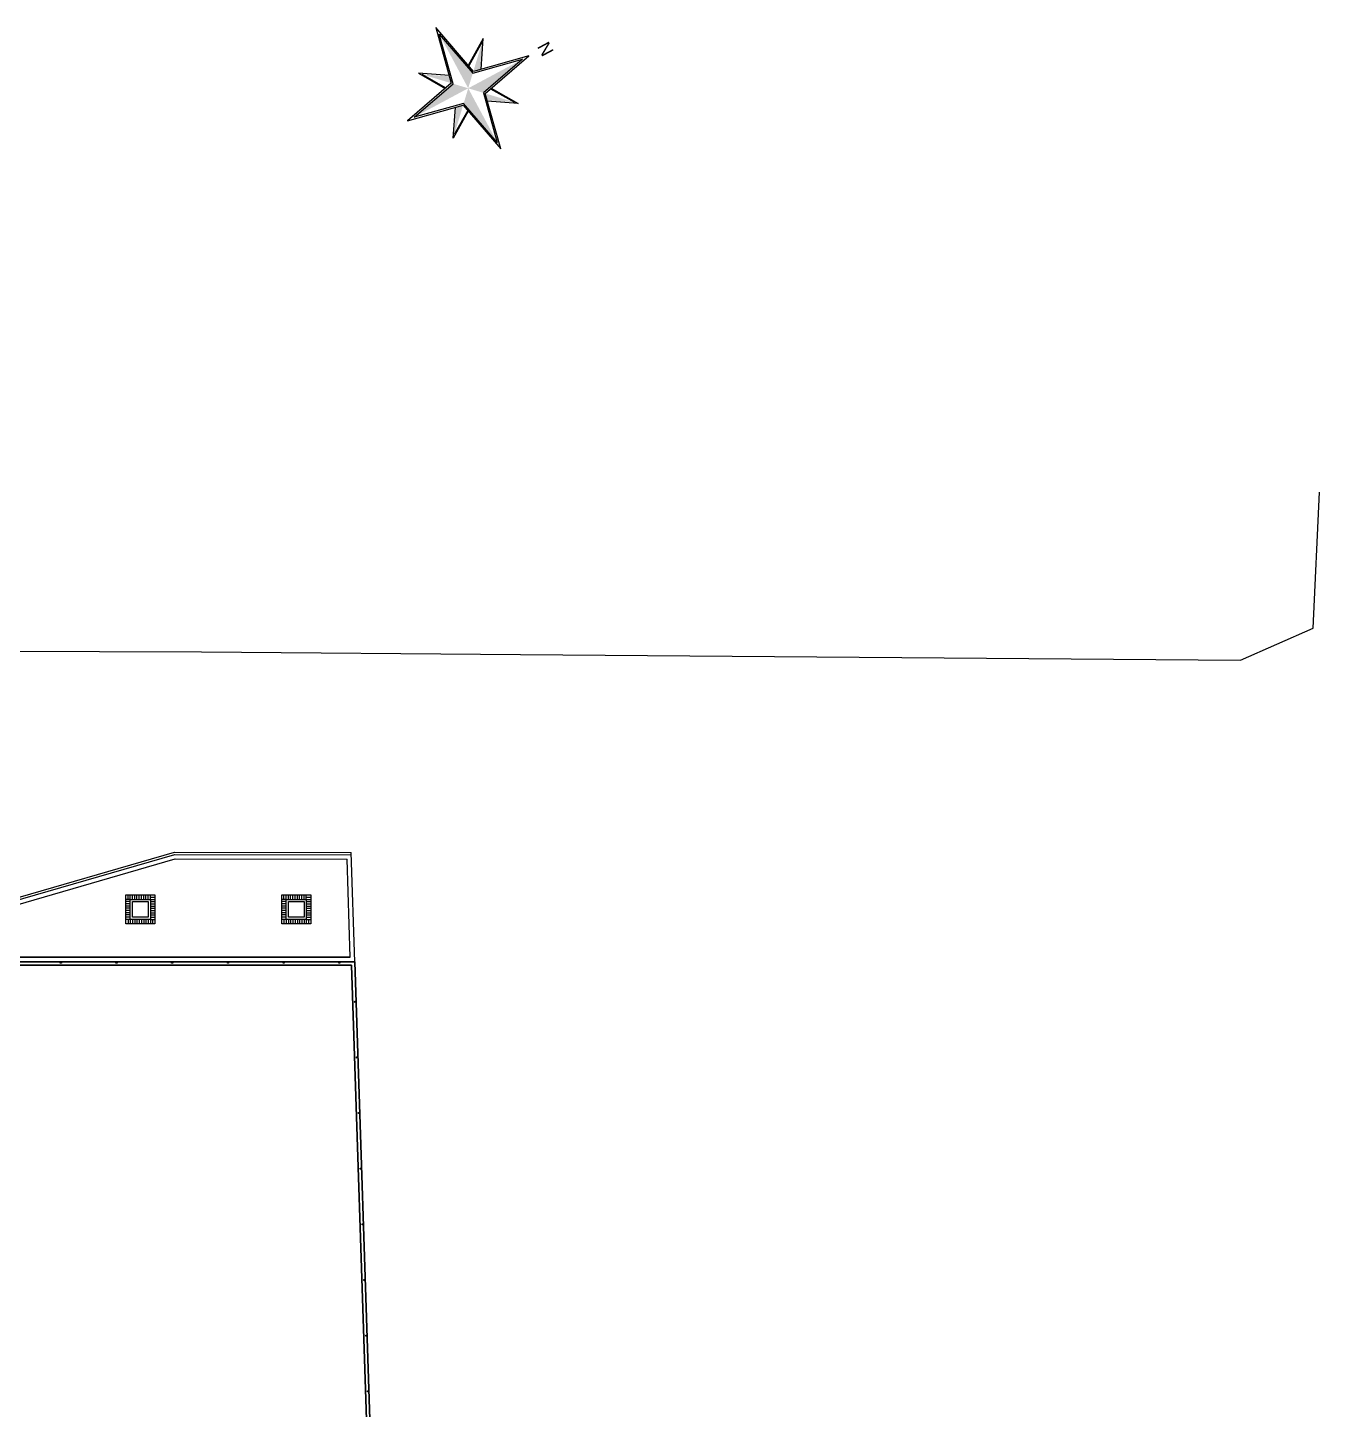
# Model space of a CAD drawing. Header units: inches. Extents: x 542787 to 543192, y 9574025 to 9574373.
# Drawn here: x 543128.7 to 543186.7, y 9574119.4 to 9574181.5 of the extents above; entities that cross this region are included whole.
import ezdxf

# ---------------------------------------------------------------- set-up
doc = ezdxf.new("R2010")
doc.units = ezdxf.units.IN
doc.header["$MEASUREMENT"] = 0
doc.linetypes.add('CONTINUO', pattern=[0])
doc.layers.add('I-ARQ', color=8, linetype='Continuous')
doc.styles.add('TOPO2', font='arial.ttf')

# ---------------------------------------------------------------- blocks, each defined once
blk = doc.blocks.new('MARACANAÚ')
at = {"layer": 'I-ARQ', "linetype": 'CONTINUO'}
for p, q in [((543184.635, 9574234.223), (543178.533, 9574234.508)), ((543186.078, 9574230.967), (543184.635, 9574234.223)), ((543185.824, 9574198.63), (543186.078, 9574230.967)), ((543185.698, 9574184.319), (543185.824, 9574198.63)), ((543194.7, 9574183.096), (543194.716, 9574191.038)), ((543194.8, 9574183.11), (543194.816, 9574191.038)), ((543195, 9574183.138), (543195.016, 9574190.848)), ((543185.677, 9574173.077), (543185.698, 9574184.319)), ((543197.615, 9574173.051), (543194.7, 9574183.096)), ((543197.716, 9574173.065), (543194.8, 9574183.11)), ((543197.916, 9574173.093), (543195, 9574183.138))]:
    blk.add_line(p, q, dxfattribs=at)
at = {"layer": 'I-ARQ'}
for p, q in [((543293.893, 9574194.275), (543199.62, 9574191.198)), ((543199.62, 9574191.198), (543293.893, 9574194.275)), ((543293.749, 9574194.12), (543199.77, 9574191.053)), ((543199.77, 9574191.053), (543293.749, 9574194.12)), ((543216.386, 9574191.746), (543216.436, 9574191.747)), ((543216.388, 9574191.686), (543216.386, 9574191.746)), ((543216.436, 9574191.747), (543216.438, 9574191.687)), ((543218.885, 9574191.827), (543218.935, 9574191.829)), ((543218.887, 9574191.767), (543218.885, 9574191.827)), ((543218.937, 9574191.769), (543218.887, 9574191.767)), ((543218.935, 9574191.829), (543218.937, 9574191.769)), ((543199.62, 9574191.198), (543194.716, 9574191.038)), ((543199.62, 9574191.198), (543199.62, 9574064.19)), ((543199.62, 9574191.198), (543199.62, 9574064.19)), ((543199.62, 9574064.19), (543199.62, 9574191.198)), ((543201.394, 9574191.256), (543201.444, 9574191.258)), ((543201.396, 9574191.196), (543201.394, 9574191.256)), ((543201.446, 9574191.198), (543201.396, 9574191.196)), ((543201.444, 9574191.258), (543201.446, 9574191.198)), ((543203.893, 9574191.338), (543203.943, 9574191.339)), ((543203.895, 9574191.278), (543203.893, 9574191.338)), ((543203.945, 9574191.279), (543203.895, 9574191.278)), ((543203.943, 9574191.339), (543203.945, 9574191.279)), ((543206.391, 9574191.419), (543206.441, 9574191.421)), ((543206.393, 9574191.359), (543206.391, 9574191.419)), ((543206.443, 9574191.361), (543206.393, 9574191.359)), ((543206.441, 9574191.421), (543206.443, 9574191.361)), ((543208.89, 9574191.501), (543208.94, 9574191.503)), ((543208.892, 9574191.441), (543208.89, 9574191.501)), ((543208.942, 9574191.443), (543208.892, 9574191.441)), ((543208.94, 9574191.503), (543208.942, 9574191.443)), ((543211.389, 9574191.582), (543211.439, 9574191.584)), ((543211.391, 9574191.522), (543211.389, 9574191.582)), ((543211.441, 9574191.524), (543211.391, 9574191.522)), ((543211.439, 9574191.584), (543211.441, 9574191.524)), ((543213.887, 9574191.664), (543213.937, 9574191.666)), ((543213.889, 9574191.604), (543213.887, 9574191.664)), ((543213.939, 9574191.606), (543213.889, 9574191.604)), ((543213.937, 9574191.666), (543213.939, 9574191.606)), ((543216.438, 9574191.687), (543216.388, 9574191.686)), ((543199.42, 9574190.992), (543195.016, 9574190.848)), ((543199.42, 9574190.992), (543199.42, 9574064.273)), ((543199.42, 9574064.19), (543199.42, 9574190.992)), ((543199.62, 9574190.474), (543199.62, 9574190.524)), ((543199.62, 9574190.524), (543199.68, 9574190.524)), ((543199.68, 9574190.474), (543199.62, 9574190.474)), ((543199.68, 9574190.524), (543199.68, 9574190.474)), ((543199.77, 9574191.053), (543199.77, 9574064.19)), ((543199.77, 9574064.19), (543199.77, 9574191.053)), ((543196.62, 9574187.917), (543196.62, 9574189.217)), ((543196.62, 9574189.217), (543197.92, 9574189.217)), ((543196.82, 9574189.017), (543196.62, 9574189.017)), ((543196.82, 9574189.017), (543196.62, 9574189.017)), ((543196.82, 9574188.917), (543196.62, 9574188.917)), ((543196.82, 9574188.817), (543196.62, 9574188.817)), ((543196.82, 9574188.717), (543196.62, 9574188.717)), ((543196.82, 9574188.617), (543196.62, 9574188.617)), ((543196.72, 9574189.017), (543196.72, 9574189.217)), ((543196.82, 9574189.017), (543196.82, 9574189.217)), ((543196.82, 9574189.017), (543196.82, 9574189.217)), ((543196.82, 9574188.117), (543196.82, 9574189.017)), ((543196.82, 9574189.017), (543197.72, 9574189.017)), ((543196.92, 9574189.017), (543196.92, 9574189.217)), ((543196.92, 9574188.217), (543196.92, 9574188.917)), ((543196.92, 9574188.917), (543197.62, 9574188.917)), ((543197.02, 9574189.017), (543197.02, 9574189.217)), ((543197.12, 9574189.017), (543197.12, 9574189.217)), ((543197.22, 9574189.017), (543197.22, 9574189.217)), ((543197.32, 9574189.017), (543197.32, 9574189.217)), ((543197.42, 9574189.017), (543197.42, 9574189.217)), ((543197.52, 9574189.017), (543197.52, 9574189.217)), ((543197.62, 9574189.017), (543197.62, 9574189.217)), ((543197.62, 9574188.917), (543197.62, 9574188.217)), ((543197.72, 9574189.017), (543197.72, 9574189.217)), ((543197.72, 9574189.017), (543197.72, 9574189.217)), ((543197.72, 9574189.117), (543197.92, 9574189.117)), ((543197.72, 9574189.017), (543197.92, 9574189.017)), ((543197.72, 9574189.017), (543197.92, 9574189.017)), ((543197.72, 9574189.017), (543197.72, 9574188.117)), ((543197.72, 9574188.917), (543197.92, 9574188.917)), ((543197.72, 9574188.817), (543197.92, 9574188.817)), ((543197.72, 9574188.717), (543197.92, 9574188.717)), ((543197.72, 9574188.617), (543197.92, 9574188.617)), ((543197.92, 9574189.217), (543197.92, 9574187.917)), ((543196.82, 9574188.517), (543196.62, 9574188.517)), ((543196.82, 9574188.417), (543196.62, 9574188.417)), ((543196.82, 9574188.317), (543196.62, 9574188.317)), ((543196.82, 9574188.217), (543196.62, 9574188.217)), ((543196.82, 9574188.117), (543196.62, 9574188.117)), ((543196.82, 9574188.117), (543196.62, 9574188.117)), ((543196.82, 9574188.017), (543196.62, 9574188.017)), ((543196.82, 9574188.117), (543196.82, 9574187.917)), ((543196.82, 9574188.117), (543196.82, 9574187.917)), ((543197.72, 9574188.117), (543196.82, 9574188.117)), ((543197.62, 9574188.217), (543196.92, 9574188.217)), ((543196.92, 9574188.117), (543196.92, 9574187.917)), ((543197.02, 9574188.117), (543197.02, 9574187.917)), ((543197.12, 9574188.117), (543197.12, 9574187.917)), ((543197.22, 9574188.117), (543197.22, 9574187.917)), ((543197.32, 9574188.117), (543197.32, 9574187.917)), ((543197.42, 9574188.117), (543197.42, 9574187.917)), ((543197.52, 9574188.117), (543197.52, 9574187.917)), ((543197.62, 9574188.117), (543197.62, 9574187.917)), ((543197.72, 9574188.517), (543197.92, 9574188.517)), ((543197.72, 9574188.417), (543197.92, 9574188.417)), ((543197.72, 9574188.317), (543197.92, 9574188.317)), ((543197.72, 9574188.217), (543197.92, 9574188.217)), ((543197.72, 9574188.117), (543197.92, 9574188.117)), ((543197.72, 9574188.117), (543197.92, 9574188.117)), ((543197.72, 9574188.117), (543197.72, 9574187.917)), ((543197.72, 9574188.117), (543197.72, 9574187.917)), ((543197.72, 9574188.017), (543197.92, 9574188.017)), ((543199.62, 9574187.974), (543199.62, 9574188.024)), ((543199.62, 9574188.024), (543199.68, 9574188.024)), ((543199.68, 9574188.024), (543199.68, 9574187.974)), ((543197.92, 9574187.917), (543196.62, 9574187.917)), ((543199.68, 9574187.974), (543199.62, 9574187.974)), ((543199.62, 9574185.474), (543199.62, 9574185.524)), ((543199.62, 9574185.524), (543199.68, 9574185.524)), ((543199.68, 9574185.524), (543199.68, 9574185.474)), ((543199.68, 9574185.474), (543199.62, 9574185.474)), ((543199.62, 9574182.974), (543199.62, 9574183.024)), ((543199.62, 9574183.024), (543199.68, 9574183.024)), ((543199.68, 9574183.024), (543199.68, 9574182.974)), ((543199.68, 9574182.974), (543199.62, 9574182.974)), ((543196.62, 9574180.917), (543196.62, 9574182.217)), ((543196.62, 9574182.217), (543197.92, 9574182.217)), ((543196.82, 9574182.017), (543196.62, 9574182.017)), ((543196.82, 9574182.017), (543196.62, 9574182.017)), ((543196.82, 9574181.917), (543196.62, 9574181.917)), ((543196.82, 9574181.817), (543196.62, 9574181.817)), ((543196.72, 9574182.017), (543196.72, 9574182.217)), ((543196.82, 9574182.017), (543196.82, 9574182.217)), ((543196.82, 9574182.017), (543196.82, 9574182.217)), ((543196.82, 9574181.117), (543196.82, 9574182.017)), ((543196.82, 9574182.017), (543197.72, 9574182.017)), ((543196.92, 9574182.017), (543196.92, 9574182.217)), ((543196.92, 9574181.217), (543196.92, 9574181.917)), ((543196.92, 9574181.917), (543197.62, 9574181.917)), ((543197.02, 9574182.017), (543197.02, 9574182.217)), ((543197.12, 9574182.017), (543197.12, 9574182.217)), ((543197.22, 9574182.017), (543197.22, 9574182.217)), ((543197.32, 9574182.017), (543197.32, 9574182.217)), ((543197.42, 9574182.017), (543197.42, 9574182.217)), ((543197.52, 9574182.017), (543197.52, 9574182.217)), ((543197.62, 9574182.017), (543197.62, 9574182.217)), ((543197.62, 9574181.917), (543197.62, 9574181.217)), ((543197.72, 9574182.017), (543197.72, 9574182.217)), ((543197.72, 9574182.017), (543197.72, 9574182.217)), ((543197.72, 9574182.117), (543197.92, 9574182.117)), ((543197.72, 9574182.017), (543197.92, 9574182.017)), ((543197.72, 9574182.017), (543197.92, 9574182.017)), ((543197.72, 9574182.017), (543197.72, 9574181.117)), ((543197.72, 9574181.917), (543197.92, 9574181.917)), ((543197.72, 9574181.817), (543197.92, 9574181.817)), ((543197.92, 9574182.217), (543197.92, 9574180.917)), ((543196.82, 9574181.717), (543196.62, 9574181.717)), ((543196.82, 9574181.617), (543196.62, 9574181.617)), ((543196.82, 9574181.517), (543196.62, 9574181.517)), ((543196.82, 9574181.417), (543196.62, 9574181.417)), ((543196.82, 9574181.317), (543196.62, 9574181.317)), ((543196.82, 9574181.217), (543196.62, 9574181.217)), ((543197.62, 9574181.217), (543196.92, 9574181.217)), ((543197.72, 9574181.717), (543197.92, 9574181.717)), ((543197.72, 9574181.617), (543197.92, 9574181.617)), ((543197.72, 9574181.517), (543197.92, 9574181.517)), ((543197.72, 9574181.417), (543197.92, 9574181.417)), ((543197.72, 9574181.317), (543197.92, 9574181.317)), ((543197.72, 9574181.217), (543197.92, 9574181.217)), ((543196.82, 9574181.117), (543196.62, 9574181.117)), ((543196.82, 9574181.117), (543196.62, 9574181.117)), ((543196.82, 9574181.017), (543196.62, 9574181.017)), ((543197.92, 9574180.917), (543196.62, 9574180.917)), ((543196.82, 9574181.117), (543196.82, 9574180.917)), ((543196.82, 9574181.117), (543196.82, 9574180.917)), ((543197.72, 9574181.117), (543196.82, 9574181.117)), ((543196.92, 9574181.117), (543196.92, 9574180.917)), ((543197.02, 9574181.117), (543197.02, 9574180.917)), ((543197.12, 9574181.117), (543197.12, 9574180.917)), ((543197.22, 9574181.117), (543197.22, 9574180.917)), ((543197.32, 9574181.117), (543197.32, 9574180.917)), ((543197.42, 9574181.117), (543197.42, 9574180.917)), ((543197.52, 9574181.117), (543197.52, 9574180.917)), ((543197.62, 9574181.117), (543197.62, 9574180.917)), ((543197.72, 9574181.117), (543197.92, 9574181.117)), ((543197.72, 9574181.117), (543197.92, 9574181.117)), ((543197.72, 9574181.117), (543197.72, 9574180.917)), ((543197.72, 9574181.117), (543197.72, 9574180.917)), ((543197.72, 9574181.017), (543197.92, 9574181.017)), ((543199.62, 9574180.474), (543199.62, 9574180.524)), ((543199.62, 9574180.524), (543199.68, 9574180.524)), ((543199.68, 9574180.474), (543199.62, 9574180.474)), ((543199.68, 9574180.524), (543199.68, 9574180.474)), ((543199.62, 9574177.974), (543199.62, 9574178.024)), ((543199.62, 9574178.024), (543199.68, 9574178.024)), ((543199.68, 9574177.974), (543199.62, 9574177.974)), ((543199.68, 9574178.024), (543199.68, 9574177.974))]:
    blk.add_line(p, q, dxfattribs=at)

msp = doc.modelspace()

# ---------------------------------------------------------------- linework, layer by layer
at = {"layer": 'I-ARQ'}
for p, q in [((543148.713, 9574179.535), (543147.023, 9574181.499)), ((543147.023, 9574181.499), (543147.722, 9574179.004)), ((543147.179, 9574181.207), (543148.688, 9574179.454)), ((543147.804, 9574178.98), (543147.179, 9574181.207)), ((543149.161, 9574181.013), (543148.482, 9574179.805)), ((543149.113, 9574180.854), (543148.507, 9574179.776)), ((543149.057, 9574179.63), (543149.161, 9574181.013)), ((543148.688, 9574179.454), (543150.916, 9574180.078)), ((543151.207, 9574180.235), (543148.713, 9574179.535)), ((543150.916, 9574180.078), (543149.162, 9574178.569)), ((543149.244, 9574178.545), (543151.207, 9574180.235)), ((543146.244, 9574179.451), (543147.452, 9574178.772)), ((543147.626, 9574179.347), (543146.244, 9574179.451)), ((543146.402, 9574179.403), (543147.481, 9574178.796)), ((543147.722, 9574179.004), (543145.759, 9574177.315)), ((543146.05, 9574177.471), (543147.804, 9574178.98)), ((543149.485, 9574178.752), (543150.564, 9574178.146)), ((543149.513, 9574178.777), (543150.722, 9574178.098)), ((543148.278, 9574178.095), (543146.05, 9574177.471)), ((543149.787, 9574176.342), (543148.278, 9574178.095)), ((543149.162, 9574178.569), (543149.787, 9574176.342)), ((543149.943, 9574176.051), (543149.244, 9574178.545)), ((543150.722, 9574178.098), (543149.34, 9574178.201)), ((543145.759, 9574177.315), (543148.253, 9574178.014)), ((543147.808, 9574176.535), (543147.911, 9574177.917)), ((543148.487, 9574177.743), (543147.808, 9574176.535)), ((543148.462, 9574177.772), (543147.856, 9574176.693)), ((543148.253, 9574178.014), (543149.943, 9574176.051))]:
    msp.add_line(p, q, dxfattribs=at)
for points in [[(543148.688, 9574179.454), (543147.179, 9574181.207), (543148.483, 9574178.775)], [(543148.714, 9574179.534), (543149.113, 9574180.854), (543149.02, 9574179.62)], [(543149.162, 9574178.569), (543150.916, 9574180.078), (543148.483, 9574178.775)], [(543147.722, 9574179.004), (543146.402, 9574179.403), (543147.637, 9574179.31)], [(543146.05, 9574177.471), (543148.483, 9574178.775), (543147.804, 9574178.98)], [(543148.278, 9574178.095), (543149.787, 9574176.342), (543148.483, 9574178.775)], [(543149.244, 9574178.545), (543149.33, 9574178.238), (543150.564, 9574178.146)], [(543147.856, 9574176.693), (543148.253, 9574178.014), (543147.948, 9574177.927)]]:
    msp.add_solid(points, dxfattribs=at)

# ---------------------------------------------------------------- block references
at = {"layer": 'I-ARQ', "rotation": 270}
msp.add_blockref('MARACANAÚ', (-9031047.807, 10117339.169), dxfattribs=at)

# ---------------------------------------------------------------- texts
at = {"layer": 'I-ARQ', "style": 'TOPO2', "oblique": 360, "width": 1}
msp.add_text('N', height=0.576, rotation=298.19085, dxfattribs=at).set_placement((543151.561, 9574180.657))

doc.saveas('drawing.dxf')
